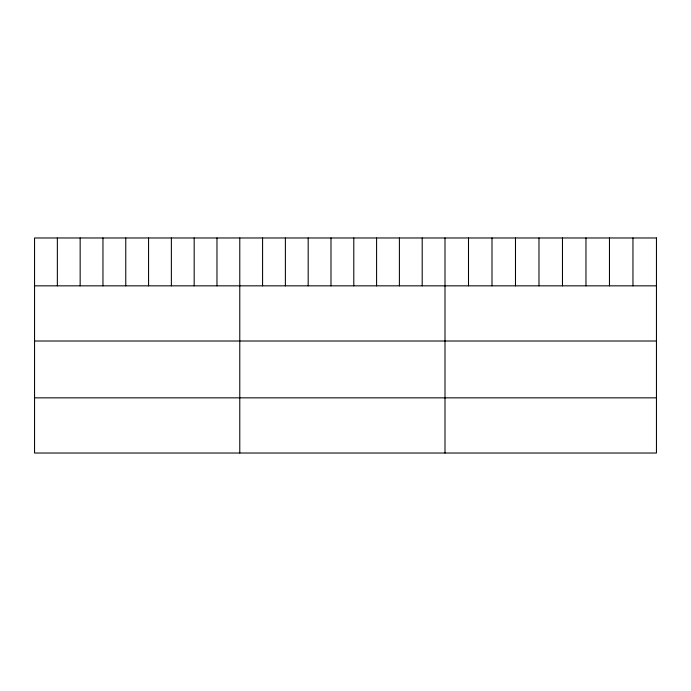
<?xml version="1.0" encoding="UTF-8"?>
<svg xmlns="http://www.w3.org/2000/svg" width="691" height="691" viewBox="0 0 691 691"><rect width="100%" height="100%" fill="white"/><g stroke="black" fill="none" stroke-linecap="round" stroke-linejoin="round"><path stroke-width="1.04" d="M34.55 285.841L656.45 285.841M34.55 341.009L656.45 341.009M34.55 397.852L656.45 397.852M632.956 237.972L632.956 285.841M609.462 237.972L609.462 285.841M585.968 237.972L585.968 285.841M562.474 237.972L562.474 285.841M538.98 237.972L538.98 285.841M515.486 237.972L515.486 285.841M491.992 237.972L491.992 285.841M468.498 237.972L468.498 285.841M445.004 237.972L445.004 453.028M422.201 237.972L422.201 285.841M399.398 237.972L399.398 285.841M376.595 237.972L376.595 285.841M353.792 237.972L353.792 285.841M330.989 237.972L330.989 285.841M308.186 237.972L308.186 285.841M285.383 237.972L285.383 285.841M262.58 237.972L262.58 285.841M239.777 237.972L239.777 453.028M216.974 237.972L216.974 285.841M194.171 237.972L194.171 285.841M171.368 237.972L171.368 285.841M148.565 237.972L148.565 285.841M125.762 237.972L125.762 285.841M102.959 237.972L102.959 285.841M80.156 237.972L80.156 285.841M57.353 237.972L57.353 285.841M656.45 237.972L34.55 237.972L34.55 453.028L656.45 453.028L656.45 237.972"/></g></svg>
